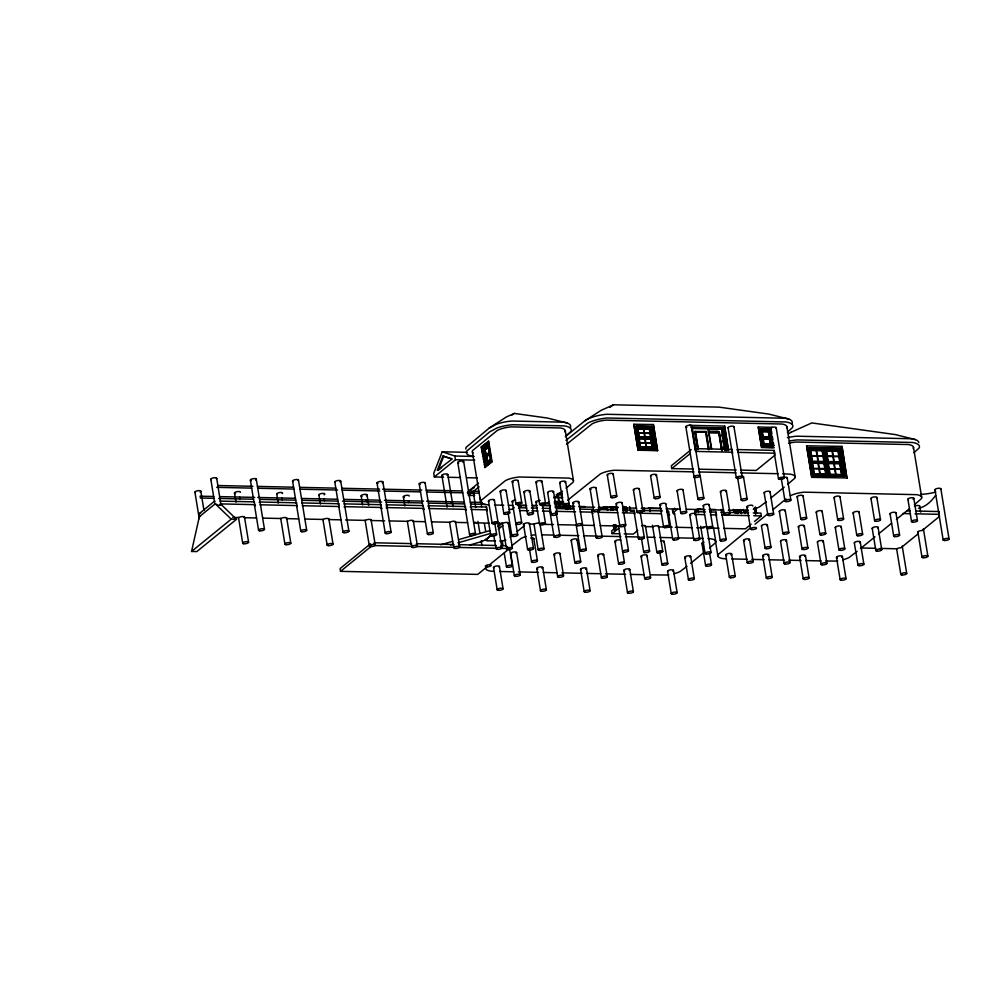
<?xml version="1.0" encoding="UTF-8"?>
<svg xmlns="http://www.w3.org/2000/svg" width="999" height="999" viewBox="0 0 999 999"><rect width="100%" height="100%" fill="white"/><g stroke="black" fill="none" stroke-linecap="round" stroke-linejoin="round"><path stroke-width="1.5" d="M216.708 478.284L220.979 505.094L218.082 505.294L215.222 503.783L199.35 516.708L191.546 551.46L196.815 551.573L236.513 519.268L220.504 503.896A2.985 0.974 -9.3 0 1 220.067 504.17M467.095 452.335L442.22 451.773L433.741 473.251L434.34 476.96L443.568 477.172M442.907 456.068L437.262 470.379L452.235 458.916L442.907 456.068L451.361 458.891M443.781 456.081L438.136 470.404L441.67 467.532M487.062 565.834L485.926 567.095A14.96 4.895 -9.3 0 0 490.584 571.116L493.456 571.353M701.298 527.847L701.323 527.809A2.985 0.974 -9.3 0 1 704.557 526.81A2.985 0.974 -9.3 0 1 706.905 527.385L711.013 552.447M191.546 551.46L231.231 519.155L236.513 519.268M567.232 423.027L547.19 418.007L514.285 413.424L506.306 416.995L489.223 428.047L466.233 447.227A20.979 6.868 -9.3 0 0 465.846 449.088M434.34 476.96L455.494 459.74L474.75 460.164M481.193 447.053L488.686 441.308L492.032 461.738L484.977 467.482L481.193 447.053L488.686 441.308M482.38 448.189L487.674 443.881L490.409 460.589L485.114 464.897L482.38 448.189L484.14 448.226L488.374 444.78M487.5 444.755L483.266 448.201L486.001 464.91L491.296 460.601M483.853 448.776L488.711 445.192L483.853 448.776L486.288 463.623L491.208 459.49M486.313 455.394L484.74 448.788L488.036 446.103M484.89 449.35L488.861 446.491L485.102 449.363L486.101 455.394L489.622 452.522L485.876 455.382M485.402 449.637L488.486 447.127M340.534 571.353L370.966 546.59L370.504 543.806L340.085 568.568L340.534 571.353L477.709 574.4L486.975 566.87M486.238 454.745L489.323 452.235M484.29 448.788L485.589 456.68L489.997 453.084M485.589 456.68L490.209 453.459M486.688 456.331C490.097 471.715 482.442 453.608 490.434 453.459M486.988 456.618L490.072 454.108M487.824 461.725L490.909 459.203M487.45 462.362L490.984 459.49M491.421 459.503L487.899 462.375L486.913 456.331M488.274 462.749L490.472 460.951M484.54 467.47L492.032 461.738M467.919 491.708L478.496 483.091M468.119 492.944L468.519 495.417L479.108 486.813M565.859 436.026L570.829 431.531A20.979 6.868 -9.3 0 0 564.298 425.886L512.499 424.737A20.979 6.868 -9.3 0 0 496.915 428.009L489.822 431.768L466.845 450.936A20.979 6.868 -9.3 0 0 473.376 456.58M565.384 436.65L584.615 421.004L601.086 410.364L613.486 404.795L719.018 407.13L768.818 414.086L788.86 419.105M565.996 440.372L587.824 423.052A20.979 6.868 -9.3 0 1 607.492 417.994L785.926 421.965A20.979 6.868 -9.3 0 1 792.457 427.597L787.337 432.217M566.545 444.33L592.27 423.738A14.96 4.895 -9.3 0 1 606.293 420.129L781.967 424.026A14.96 4.895 -9.3 0 1 786.625 428.047M514.273 507.417L512 509.265A2.985 0.974 -9.3 0 0 509.065 509.752M518.606 508.166L522.265 505.194L524.9 505.257M497.789 526.498L502.422 522.727M481.705 541.558L485.539 539.76L491.308 534.94M498.251 529.283L502.884 525.511M491.658 534.952L485.539 539.76M486.213 539.56L491.995 534.852M633.828 424.263L638.086 450.262L633.828 424.263L653.396 424.513L657.654 450.512L638.086 450.262M636.488 427.472L650.774 427.609L653.683 448.389L650.774 427.609M637.399 428.509L649.825 428.696L651.273 437.512L638.736 437.412L637.512 428.421L638.848 437.325M554.145 497.952L562.512 491.146M566.096 488.224L573.214 482.105A14.96 4.895 -9.3 0 0 568.556 478.084L519.505 476.998A14.96 4.895 -9.3 0 0 505.482 480.594L480.881 500.611A14.96 4.895 -9.3 0 0 485.539 504.632L488.411 504.87M510.089 537.287L512.412 535.402M517.032 531.643L523.988 525.986M653.396 424.513L657.429 450.686M654.707 449.338L655.594 448.613L651.947 426.336L651.061 427.06L653.246 440.422M637.3 428.596L649.825 428.696M638.673 438.524L640.109 447.34L652.647 447.44L640.222 447.252M512.025 545.516L521.103 538.461A14.96 4.895 -9.3 0 1 526.286 536.451M567.619 500.262L600.474 473.863A14.96 4.895 -9.3 0 1 614.51 470.254L693.993 471.853M489.622 564.71L508.141 549.637L507.679 546.853M650.337 427.959L653.458 448.563M639.61 448.076L654.12 448.027M638.885 448.976L639.76 448.264L655.594 448.613M689.447 425.324L724.625 426.098L728.596 450.374M697.477 448.314L694.755 431.718L706.193 431.605L709.153 449.712M603.733 508.091L598.301 507.604M604.757 509.04L605.644 508.316L599.612 508.191M722.339 450.374L719.38 432.267L708.391 432.03L708.366 428.883L711.575 448.426M706.193 431.605L694.755 431.718M691.146 449.65L671.291 465.796L671.753 468.581L693.244 469.055M671.753 468.581L690.434 453.384M724.625 426.098L728.383 450.561M721.64 429.17L723.164 427.922L726.847 450.412M707.929 429.245L722.002 429.183L725.449 450.237M709.315 432.417L719.38 432.267M629.632 506.53L630.344 510.901L633.378 510.789M617.382 526.211L611.7 530.831L612.162 533.616L619.705 533.791M612.162 533.616L618.98 528.071M758.253 427.035L761.6 447.452L758.253 427.035L772.327 427.347M769.567 430.232L771.091 428.983L760.539 428.746L759.665 429.47L770.217 429.695M637.812 530.394L633.266 534.09L624.225 533.891M760.913 430.232L763.124 445.267L762.662 442.482M761.825 437.375L762.712 437.4L761.937 431.181L762.824 437.3L769.967 437.375L768.98 431.343L761.837 431.268M769.705 430.432L771.915 445.467L769.705 430.432L760.689 430.419L761.375 434.59M761.725 431.356L768.98 431.343M673.813 514.248A2.985 0.974 -9.3 0 0 672.926 512.837L672.464 510.052L674.737 508.204M762.637 438.499L763.736 444.443L770.666 444.692L763.636 444.53L762.637 438.499L769.792 438.573M672.926 512.837L677.472 509.14M768.755 431.518L769.967 437.375M769.48 430.606L771.69 445.641M770.778 438.499L769.68 438.661L770.666 444.692M762.399 446.178L763.273 445.454L773.825 445.691L773.338 442.657M772.951 446.403L773.825 445.691M699.712 508.691L694.03 513.311A2.985 0.974 -9.3 0 0 690.259 514.185A2.985 0.974 -9.3 0 0 690.746 515.409M774.849 455.257L756.168 470.454L740.821 470.117M806.593 445.804L811.762 477.36L806.593 445.804L841.995 446.403L846.94 478.146L841.995 446.403M823.538 449.138L809.252 449.001L811.238 462.649L825.299 462.962L823.538 449.138L827.796 475.124L826.91 475.849L824.662 462.087M737.886 511.538L739.735 510.052M737.961 512.012L740.721 509.765L741.345 513.586M822.589 450.224L810.177 450.037L811.962 461.738L810.064 450.137L822.589 450.224L824.387 461.913M839.372 449.488L825.074 449.35L827.06 462.999L841.133 463.311L839.372 449.488L843.631 475.474L842.969 476.024L840.758 462.562M686.987 566.296L680.282 571.416A14.96 4.895 -9.3 0 1 673.888 573.751M690.546 563.386L703.621 552.747M709.565 547.914L715.459 542.782A14.96 4.895 -9.3 0 0 710.801 538.761L707.929 538.523M766.358 501.685L759.652 506.805A14.96 4.895 -9.3 0 1 753.271 509.153M771.116 497.827L784.19 487.175M787.761 484.278L794.842 478.171A14.96 4.895 -9.3 0 0 790.184 474.15L782.642 473.813M843.78 477.147L845.092 476.073L840.534 448.226L839.659 448.938L844.217 476.785M824.487 461.825L822.377 450.412M817.894 462.05L825.149 462.025L823.101 449.5M826.685 462.25L840.983 462.375L838.923 449.85M751.111 524.213L745.441 528.833L723.663 528.346M754.52 521.441L761.325 515.909L760.863 513.124L753.258 512.949M812 462.749L813.798 474.45L826.323 474.537L824.425 462.937L812.112 462.662L814.01 474.263M827.721 463.199L829.62 474.8L842.045 474.987L840.259 463.286L827.721 463.199L829.732 474.712L842.157 474.887M813.286 475.174L827.796 475.124M812.562 476.086L813.436 475.362L845.092 476.073M750.261 528.059L718.131 554.557A14.96 4.895 -9.3 0 0 722.789 558.578L725.661 558.803M755.032 524.188L768.144 513.511M772.914 509.627L786.026 498.963M826.323 474.537L824.312 463.024M828.658 472.739L829.12 475.524L843.631 475.474M913.91 452.722L919.018 448.114A20.979 6.868 -9.3 0 0 912.487 442.47L797.377 439.91A20.979 6.868 -9.3 0 0 789.285 441.071M857.092 551.361L849.175 557.467A14.96 4.895 -9.3 0 1 842.794 559.802M860.663 548.451L874.962 536.813M878.546 533.903L891.657 523.226M896.428 519.355L909.54 508.678M914.31 504.795L921.403 498.688A14.96 4.895 -9.3 0 0 916.745 494.667L804.382 492.17A14.96 4.895 -9.3 0 0 790.359 495.766M918.356 533.641L900.986 547.764A2.985 0.974 -9.3 0 0 897.027 548.788L880.281 548.414M939.522 516.408L922.152 530.544A2.985 0.974 -9.3 0 0 918.63 531.281A2.985 0.974 -9.3 0 0 918.368 532.517M511.763 415.197L514.273 413.424M609.752 407.442L613.486 404.795M790.746 432.417L811.787 422.927L895.379 434.59L915.421 439.61M469.205 490.859L474.388 487.487M788.436 433.916L790.971 432.28M584.615 421.004L587.212 419.343A20.979 6.868 -9.3 0 1 606.893 414.285L785.314 418.244A20.979 6.868 -9.3 0 1 791.857 423.888M489.223 428.047L496.303 424.3A20.979 6.868 -9.3 0 1 511.888 421.029L563.686 422.177A20.979 6.868 -9.3 0 1 570.229 427.822M440.784 544.78L452.672 541.346M458.628 539.635L489.86 530.619M450.524 545.004L453.496 544.143M457.954 542.857L490.684 533.404M469.78 545.004L482.38 541.358M532.405 505.794L534.59 505.731A14.96 4.895 -9.3 0 0 537.15 505.457M651.947 426.336L636.113 425.986L639.76 448.264M691.508 427.21L723.164 427.922M635.676 426.348L651.498 426.698L655.144 448.976L639.323 448.626L638.836 445.654M691.071 427.572L722.727 428.271L726.41 450.774M760.102 429.108L770.654 429.345M635.227 426.698L640.983 426.835M713.249 428.434L722.289 428.633M712.799 428.796L721.852 428.996M759.215 429.82L769.767 430.057M722.002 429.183L692.107 428.521L695.554 449.575M759.015 429.995L769.929 430.244M636.263 427.647L650.549 427.784M707.804 429.607L718.156 429.832M760.251 430.769L763.186 430.831M708.166 432.205L719.155 432.455L722.127 450.549M769.742 437.55L770.629 437.574M771.003 438.324L761.987 438.299L762.861 438.324M651.935 437.712L637.861 437.4L638.473 441.108M652.297 438.461L638.236 438.149L638.249 441.283M638.011 438.324L652.085 438.636M763.561 444.905L772.352 445.104M762.836 445.816L773.388 446.053L770.903 430.856M840.534 448.226L808.878 447.515L813.436 475.362M808.441 447.877L840.097 448.576L844.654 476.423M761.825 447.277L773.076 447.527M808.004 448.239L811.013 448.301M815.534 448.401L833.628 448.801M761.6 447.452L774.262 447.739M816.195 448.788L827.709 449.038M809.028 449.188L823.326 449.313M839.148 449.675L824.862 449.538L825.311 452.322M810.002 449.575L819.842 449.787M694.667 448.901A2.985 0.974 -9.3 0 0 695.104 448.626L732.03 449.45L732.492 452.235A2.985 0.974 -9.3 0 0 732.667 453.196M774.874 454.133A2.985 0.974 -9.3 0 1 774.7 453.171L774.237 450.387L737.312 449.562A2.985 0.974 -9.3 0 1 736.875 449.837M638.311 450.074L657.654 450.512M732.492 452.235L695.554 451.411L695.104 448.626M737.761 452.347L774.7 453.171M484.74 448.788L485.614 448.813M811.088 461.713L825.149 462.025M811.45 462.462L825.524 462.774M827.284 462.812L841.358 463.124M442.207 451.773L454.882 456.019L474.15 456.456M699.375 469.193L736.213 470.005M813.798 474.45L826.21 474.625M698.663 471.953L735.988 472.777M740.646 472.889L777.971 473.713M823.139 475.399L827.359 475.487L825.299 462.962M829.12 475.524L843.181 475.836L841.133 463.311M812.999 475.724L825.948 476.011M811.762 477.36L847.164 477.959M448.176 477.272L460.477 477.547M466.633 477.684L477.385 477.922M217.907 485.526L252.922 486.301M257.442 486.401L293.619 487.212M299.65 487.337L335.826 488.149M341.858 488.274L379.545 489.11M382.555 489.185L421.753 490.047M426.273 490.147L462.45 490.959M468.481 491.083L479.033 491.321M558.928 493.094L562.312 493.119M559.265 493.606L562.012 493.656M216.696 487.35L251.698 488.124M257.742 488.261L293.918 489.06M299.95 489.198L337.637 490.034M342.158 490.134L379.845 490.971M384.365 491.071L420.542 491.87M426.573 492.007L462.762 492.807M467.282 492.907L479.333 493.181M556.218 494.892L562.25 495.017M553.933 497.177L558.054 497.277L557.442 493.556M562.612 497.377L558.491 497.277L557.892 493.568M468.519 495.417L474.637 495.554M554.008 497.652L558.129 497.739L558.741 501.448L554.62 501.361M562.687 497.839L558.566 497.752L559.178 501.461L563.299 501.548M554.42 501.823L563.648 502.022M554.482 502.097L557.292 502.16M555.069 502.659L563.511 502.847M554.233 503.009L563.586 503.134M906.942 510.839L909.989 510.901M916.071 511.038L938.91 511.55L939.36 514.335A2.985 0.974 -9.3 0 0 939.535 515.297M554.695 503.396L558.816 503.484L559.428 507.205L555.307 507.105M563.386 503.583L559.265 503.496L559.865 507.205L565.372 507.33M213.811 496.491L200.112 496.191L200.424 498.051L214.123 498.351M219.905 496.628L254.757 497.402M257.779 497.477L295.467 498.314M301.498 498.439L337.674 499.25M343.706 499.375L379.882 500.187M384.403 500.287L423.601 501.148M426.61 501.223L464.298 502.06M470.329 502.197L482.392 502.46M545.704 503.871L548.713 503.933M554.745 504.07L563.786 504.27M902.834 513.523L910.439 513.686M915.009 513.786L939.36 514.335M218.681 498.451L253.559 499.225M259.59 499.363L295.766 500.162M301.798 500.299L337.974 501.098M342.495 501.198L381.693 502.072M386.213 502.172L422.39 502.972M428.421 503.109L464.597 503.908M470.629 504.045L485.701 504.383M532.442 505.419L535.452 505.482M541.483 505.619L550.524 505.819M555.044 505.919L574.65 506.356M579.17 506.456L585.202 506.593M603.284 506.993L618.356 507.33M648.301 507.992L660.289 508.254M697.077 509.078L703.034 509.203M709.253 509.353L715.471 509.49M738.773 510.002L743.443 510.102M494.542 505.007L503.733 505.207M508.329 505.307L512.924 505.419M517.519 505.519L526.71 505.719M579.045 506.88L594.605 507.23M599.263 507.33L617.931 507.742M622.602 507.854L636.588 508.166M641.258 508.266L661.475 508.716M666.146 508.816L680.144 509.128M686.363 509.265L705.019 509.677M709.69 509.79L723.688 510.089M728.358 510.202L745.629 510.414A14.96 4.895 -9.3 0 0 748.189 510.139M555.382 507.567L559.502 507.667M559.939 507.679L565.446 507.792M599.175 508.541L605.194 508.678M220.042 501.111L254.333 501.873L254.795 504.657A2.985 0.974 -9.3 0 0 255.469 505.744M297.178 506.555A2.985 0.974 -9.3 0 1 297.003 505.594L296.541 502.809L259.615 501.998A2.985 0.974 -9.3 0 1 259.178 502.272M301.823 502.934L338.748 503.746L339.21 506.53A2.985 0.974 -9.3 0 0 339.048 507.317M344.031 503.871L380.969 504.682L381.418 507.467A2.985 0.974 -9.3 0 0 382.093 508.553M424.3 509.49A2.985 0.974 -9.3 0 1 423.626 508.404L423.176 505.619L386.238 504.807L386.7 507.592A2.985 0.974 -9.3 0 1 386.263 507.867M428.022 506.018A2.985 0.974 -9.3 0 0 428.446 505.744L465.384 506.568L465.834 509.353A2.985 0.974 -9.3 0 0 466.009 510.314M486.663 507.992A2.985 0.974 -9.3 0 1 486.488 507.03L470.654 506.68A2.985 0.974 -9.3 0 1 470.229 506.955M519.018 507.754L526.71 507.929M531.331 508.029L537.487 508.166M542.107 508.266L549.8 508.441L550.249 511.226A2.985 0.974 -9.3 0 0 550.936 512.3M556.618 508.591L573.538 508.966M579.695 509.103L592.007 509.378L592.457 512.162A2.985 0.974 -9.3 0 0 593.144 513.236M598.826 509.527L617.282 509.94M623.438 510.077L634.215 510.314L634.677 513.099A2.985 0.974 -9.3 0 0 634.84 514.06M642.544 510.501L662.399 510.939M705.456 511.888L694.892 511.663L695.341 514.448A2.985 0.974 -9.3 0 1 694.917 514.722M709.977 512L716.021 512.125L716.47 514.91A2.985 0.974 -9.3 0 0 716.645 515.871M724.337 512.312L721.29 512.25A2.985 0.974 -9.3 0 1 720.866 512.524M730.419 512.45L748.688 512.849M630.344 510.901L634.565 511.001M254.795 504.657L220.504 503.896L221.029 504.745M260.065 504.782L297.003 505.594M302.272 505.719L339.21 506.53M381.418 507.467L344.48 506.655A2.985 0.974 -9.3 0 1 344.056 506.93M386.7 507.592L423.626 508.404M465.834 509.353L428.908 508.528L428.446 505.744M471.116 509.465L486.938 509.815A2.985 0.974 -9.3 0 0 487.112 510.776M519.48 510.539L528.708 510.739M531.793 510.814L537.937 510.951M542.557 511.051L550.249 511.226M555.531 511.338L575.536 511.788M580.157 511.888L592.457 512.162M597.739 512.275L617.744 512.724M622.365 512.824L634.677 513.099M639.947 513.211L661.326 513.686M695.341 514.448L704.395 514.647M710.439 514.785L716.47 514.91M721.753 515.034L749.15 515.634M753.708 515.734L761.325 515.909M232.68 517.445L238.923 517.582A2.985 0.974 -9.3 0 1 242.882 516.558A2.985 0.974 -9.3 0 1 244.193 517.694L256.506 517.969M262.662 518.106L281.131 518.518A2.985 0.974 -9.3 0 1 285.09 517.494A2.985 0.974 -9.3 0 1 286.401 518.631L298.713 518.906M304.87 519.043L323.339 519.455A2.985 0.974 -9.3 0 1 327.297 518.431A2.985 0.974 -9.3 0 1 328.609 519.567L340.921 519.842M345.542 519.955L365.547 520.392A2.985 0.974 -9.3 0 1 369.143 519.38A2.985 0.974 -9.3 0 1 371.079 520.229M370.816 520.504L384.665 520.816M389.285 520.916L407.754 521.328A2.985 0.974 -9.3 0 1 411.713 520.317A2.985 0.974 -9.3 0 1 413.024 521.453L425.337 521.715M431.493 521.853L449.962 522.265A2.985 0.974 -9.3 0 1 453.921 521.253A2.985 0.974 -9.3 0 1 455.232 522.39L467.544 522.652M473.701 522.789L489.098 523.139M553.508 524.562L539.66 524.263L535.926 502.06M558.116 524.675L576.585 525.074A2.985 0.974 -9.3 0 1 577.022 524.8M594.18 525.474L581.868 525.199A2.985 0.974 -9.3 0 0 581.181 524.113M600.324 525.611L618.793 526.011A2.985 0.974 -9.3 0 1 619.805 525.486M672.165 527.197L658.366 526.898A2.985 0.974 -9.3 0 0 657.055 525.761A2.985 0.974 -9.3 0 0 653.096 526.773L645.179 526.598A2.985 0.974 -9.3 0 0 644.767 525.574A2.985 0.974 -9.3 0 0 641.608 525.736M675.224 527.272L692.095 527.647M696.69 527.747L703.92 527.909M706.543 527.959L718.993 528.246M541.52 534.827L553.958 535.102M558.628 535.202L578.846 535.651M583.516 535.764L597.514 536.076M602.172 536.176L620.841 536.588M625.499 536.688L639.497 537M647.277 537.175L655.057 537.35M659.715 537.45L672.165 537.724M678.383 537.862L693.93 538.211M698.601 538.311L703.271 538.424M860.501 547.976L875.723 548.314M495.467 540.971L486.825 540.784A2.985 0.974 -9.3 0 0 486.151 539.697L485.514 539.647M499.787 541.071L502.659 541.133A2.985 0.974 -9.3 0 1 505.894 540.134M374.463 542.782L411.401 543.606L411.863 546.391L374.925 545.566L374.463 542.782A2.985 0.974 -9.3 0 1 374.038 543.069M417.132 546.515L454.07 547.327L453.608 544.542L416.683 543.731A2.985 0.974 -9.3 0 1 416.246 544.005M458.891 544.667L495.816 545.479L496.278 548.264L459.34 547.452M506.368 545.716L501.098 545.604L501.548 548.389L506.83 548.501L506.368 545.716A2.985 0.974 -9.3 0 0 506.118 546.003M731.817 558.941L747.215 559.29M751.835 559.39L764.148 559.665M768.768 559.765L784.153 560.102M788.773 560.214L801.086 560.476M805.706 560.589L821.103 560.926M825.711 561.026L835.152 561.063A14.96 4.895 -9.3 0 0 837.711 560.789M499.675 571.49L513.673 571.803M518.331 571.903L538.548 572.352M543.219 572.452L557.217 572.764M561.888 572.864L582.105 573.314M586.763 573.426L600.761 573.726M605.431 573.838L625.649 574.288M630.319 574.388L644.318 574.7M650.536 574.837L666.258 575.012A14.96 4.895 -9.3 0 0 668.818 574.737M572.827 506.743L569.954 506.505A14.96 4.895 -9.3 0 1 565.746 504.982M231.231 519.155L215.222 503.783A2.985 0.974 -9.3 0 0 214.91 504.333M935.838 492.02L935.838 492.02A85.477 70.167 50.9 0 1 920.803 494.355M940.846 488.836L949.05 538.961M934.952 489.81L938.598 512.087A2.985 0.974 -9.3 0 1 938.91 511.55M939.048 514.872L943.156 539.935M913.473 447.227L921.677 497.352M919.679 506.068L920.666 512.137M923.401 528.846L927.884 556.193M913.798 498.301L917.444 520.579M917.881 532.105L921.99 557.167M907.904 499.275L911.55 521.553M902.234 546.078L906.717 573.426M895.953 512.824L899.6 535.102M896.59 548.576L900.823 574.4M890.059 513.798L893.705 536.076M876.86 497.477L880.506 519.755M878.084 527.36L881.742 549.637M870.966 498.451L874.625 520.729M872.202 528.334L875.848 550.611M859.015 512L862.661 534.278M860.226 541.895L863.873 564.173M853.121 512.974L856.767 535.252M854.332 542.869L857.991 565.147M840.746 463.973L841.245 467.02M841.745 470.079L842.244 473.139M840.147 463.374L841.932 475.074M839.972 496.653L843.631 518.931M841.158 526.535L844.804 548.813M834.09 497.639L837.736 519.917M825.299 449.175L829.557 475.162M825.773 455.107L826.223 457.892M827.746 467.17L828.208 469.955M842.382 556.418L846.028 578.696M824.262 448.226L828.833 476.073M824.937 462.212L827.135 475.661M835.264 527.509L838.91 549.787M836.488 557.392L840.134 579.67M822.127 511.188L825.773 533.466M809.477 448.826L813.723 474.812M808.678 449.338L811.325 465.459M811.6 466.383L812.274 471.328M812.574 472.365L813.061 475.349M823.301 541.071L826.947 563.349M816.233 512.162L819.879 534.44M817.407 542.045L821.053 564.323M803.046 495.841L806.692 518.119M804.27 525.724L807.916 548.001M786.912 426.723L795.117 476.848M797.152 496.815L800.798 519.093M805.444 555.606L809.103 577.884M798.376 526.698L802.022 548.975M787.237 477.784L790.883 500.062M799.562 556.58L803.208 578.858M776.173 427.672L784.39 477.797M781.343 478.771L784.989 501.048M785.202 510.364L788.848 532.642M771.34 430.507L771.84 433.541M772.339 436.575L772.839 439.61M774.387 453.708L778.496 478.771M771.203 435.776L771.703 438.811M770.741 441.358L771.228 444.33M768.868 431.431L769.854 437.462M769.892 438.474L770.778 444.605M786.413 540.259L790.059 562.537M779.307 511.338L782.954 533.616M780.519 541.233L784.165 563.511M760.539 428.746L763.273 445.454M760.851 433.666L761.35 436.7M761.837 439.735L762.337 442.782M770.042 491.783L773.701 514.06M764.16 492.757L767.806 515.034M767.332 524.9L770.978 547.177M768.556 554.782L772.215 577.06M761.45 525.874L765.097 548.151M755.519 507.367L756.505 513.361L755.419 507.367M754.969 507.355L755.956 513.349M754.745 507.879L755.731 513.886M762.674 555.756L766.32 578.034M754.932 509.74L755.619 513.923M754.307 507.867L755.294 513.886M743.506 476.823L747.152 499.1M733.965 426.735L742.182 476.86M746.965 506.743L750.611 529.02M747.202 510.239L747.689 513.249M746.303 509.315L746.79 512.312M744.929 510.464L745.416 513.474M749.475 539.435L753.121 561.713M744.492 510.452L744.979 513.461M743.318 509.428L743.805 512.362M737.612 477.797L741.258 500.074M728.071 427.709L731.73 449.987A2.985 0.974 -9.3 0 1 732.03 449.45M732.18 452.772L736.288 477.834M740.946 509.577L741.57 513.411M743.581 540.409L747.227 562.687M737.687 510.514L738.161 513.411M737.474 510.501L737.949 513.399M737.25 510.501L737.724 513.399M737.125 510.077L737.612 513.061M736.787 510.689L737.237 513.474M735.764 509.84L736.275 512.899M722.539 430.144L724.263 440.671M724.75 443.668L725.237 446.678M735.301 510.039L735.776 512.974M721.565 429.545L725.012 450.599M734.427 510.027L734.902 512.962M721.852 434.415L722.352 437.425M722.839 440.434L723.338 443.431M723.825 446.441L724.325 449.45M733.303 509.34L733.803 512.337M718.943 432.629L721.902 450.736M721.64 450.312L718.793 432.904L708.678 432.679L711.288 448.638M726.323 490.809L729.969 513.086M731.63 553.958L735.276 576.236M720.429 491.783L724.075 514.06M721.216 509.378L726.161 539.547M708.691 448.376L705.968 431.793L694.979 431.543L697.939 449.65M725.736 554.932L729.382 577.21M708.453 449.65L705.606 432.242L695.491 432.018L698.338 449.425M716.171 515.459L720.267 540.521M710.514 509.552L711.013 512.587M713.498 527.772L715.746 541.446M710.139 508.791L710.639 511.838M715.371 540.696L717.856 555.881M709.14 504.795L712.786 527.072M695.192 431.368L698.164 449.463M700.199 475.861L703.845 498.139M691.758 425.799L699.974 475.924M691.758 428.708L695.192 449.712M703.246 505.769L706.892 528.046M709.565 552.784L711.5 564.672M694.305 476.835L697.951 499.113M685.863 426.773L694.08 476.898M697.964 509.677L698.451 512.699M700.674 526.273L705.119 553.421M701.96 543.369L705.619 565.646M695.067 510.302L699.762 538.961M689.76 514.872L693.868 539.935M683.016 489.847L686.663 512.125M690.671 556.381L694.317 578.658M677.122 490.821L680.769 513.099M684.777 557.355L688.423 579.632M674.55 513.424L678.658 538.486M668.656 514.398L672.764 539.46M666.907 507.942L667.657 512.524M666.683 508.116L667.444 512.712M665.821 503.833L669.48 526.111M653.733 443.394L654.47 447.852M673.488 570.367L677.135 592.644M651.798 439.997L653.234 448.738M649.712 428.783L651.048 437.687L649.6 428.871M652.534 447.527L651.198 438.623L652.422 447.614M656.48 474.887L660.127 497.165M659.939 504.807L663.586 527.085M664.135 541.421L667.782 563.698M667.594 571.341L671.241 593.618M650.586 475.861L654.233 498.139M658.678 526.348L662.774 551.411M659.702 551.311L661.887 564.672M636.7 427.297L640.047 447.714M649.725 508.641L650.212 511.663M652.434 525.237L656.892 552.385M636.95 431.83L637.399 434.615M638.923 443.893L639.385 446.678M635.913 427.834L636.4 430.794M636.887 433.766L637.374 436.738M637.861 439.71L638.349 442.682M644.155 508.116L644.63 511.038M643.943 508.304L644.417 511.213M639.285 488.873L642.931 511.151M645.479 526.061L649.587 551.123M640.159 512.087L644.355 537.724M646.94 555.407L650.599 577.684M641.52 538.823L643.693 552.097M633.391 489.847L637.05 512.125M634.365 513.648L638.461 538.711M641.058 556.381L644.705 578.658M630.094 507.804L630.569 510.726M626.46 507.08L627.197 511.575M626.248 507.255L626.685 510.302M625.137 506.98L625.874 511.488M624.912 507.155L625.649 511.663M624.475 507.517L624.962 510.526M623.788 506.368L624.275 509.378M622.102 502.859L625.749 525.137M622.877 508.454L623.364 511.463M624.375 525.586L628.483 550.649M629.757 569.393L633.403 591.67M613.161 473.926L616.82 496.203M616.208 503.833L619.855 526.111M615.184 506.368L615.671 509.39M618.393 525.986L624.475 562.737M623.863 570.367L627.509 592.644M612.949 506.73L613.448 509.74M615.921 524.825L616.158 527.784L615.696 524.999M612.737 506.905L613.224 509.915M607.28 474.9L610.926 497.177M611.95 506.68L612.437 509.69M614.897 524.725L615.634 529.245M611.725 506.868L612.212 509.877M614.672 524.912L615.421 529.42M610.639 506.73L611.126 509.727M613.586 524.712L614.56 530.719M610.414 506.905L610.851 509.952M613.361 524.9L614.048 529.445M614.934 541.433L618.581 563.711M607.23 507.305L607.704 510.214M607.005 507.48L607.479 510.402M595.978 487.912L599.625 510.189M597.951 511.151L602.147 536.788M603.633 554.445L607.292 576.723M590.084 488.886L593.731 511.163M592.157 512.699L596.253 537.762M597.752 555.419L601.398 577.697M578.796 501.898L582.442 524.175M582.167 524.65L586.276 549.712M565.284 430.644L573.488 480.769M586.45 568.431L590.097 590.709M572.902 502.872L576.548 525.149M572.976 505.432L573.463 508.454M576.186 525.049L580.382 550.686M577.097 539.485L580.744 561.763M570.179 505.794L570.679 508.853M580.556 569.405L584.203 591.683M569.954 505.969L570.466 509.028M565.609 481.718L569.255 503.996M568.406 505.644L568.893 508.616M567.969 506.006L568.443 508.978M567.195 506.643L567.669 509.565M566.57 505.881L567.02 508.666M566.233 505.394L566.733 508.441M566.071 505.906L566.545 508.828M565.709 506.018L566.196 508.953M565.596 506.106L565.971 509.128M571.203 540.459L574.85 562.737M559.715 482.692L563.361 504.97M553.533 491.533L557.18 513.811M555.993 511.725L559.939 535.851M559.915 553.471L563.561 575.749M547.652 492.519L551.298 514.797M549.949 511.763L554.045 536.825M554.02 554.457L557.667 576.735M541.883 481.193L545.529 503.471M542.307 504.045L545.466 523.351M535.988 482.167L539.647 504.445M539.959 523.713L544.068 548.776M542.732 567.469L546.378 589.747M529.82 491.008L533.466 513.286M533.978 524.113L538.174 549.75M533.791 538.523L537.437 560.801M529.408 523.476L533.516 548.538M536.838 568.443L540.484 590.721M523.926 491.983L527.572 514.26M518.144 480.669L521.79 502.934M529.607 549.9L531.543 561.775M523.513 524.45L527.622 549.512M518.581 503.521L521.74 522.827M512.25 481.643L515.896 503.921M512.2 501.523L515.846 523.801M516.008 524.363L517.732 534.915M516.608 552.509L520.254 574.787M506.081 490.484L509.74 512.762M507.979 512.3L511.838 535.889M508.304 523.014L512.412 548.076M510.714 553.496L514.36 575.774M500.199 491.458L503.846 513.736M509.627 549.175L512.35 565.771M502.347 523.563L506.056 546.266M488.249 441.308L491.595 461.725M488.636 446.491L489.135 449.5M488.261 445.179L488.998 449.637M489.485 452.609L489.972 455.581M488.411 446.478L488.911 449.687M499.288 523.001L499.787 526.011M502.26 541.096L502.997 545.629M504.233 553.171L506.456 566.745M494.38 500.024L498.026 522.302M497.752 522.777L501.86 547.839M486.313 455.769L487.387 462.337M486.026 456.68L487.162 463.648M485.639 457.342L486.625 463.411M494.692 522.652L496.628 534.453M481.643 447.053L483.066 455.806M483.553 458.728L484.028 461.638M484.503 464.56L484.977 467.482M499.413 566.508L503.071 588.786M488.486 500.998L492.132 523.276M493.781 535.439L495.504 546.028A2.985 0.974 -9.3 0 1 495.816 545.479M486.488 507.03L486.938 509.815M486.638 510.364L490.734 535.427M493.531 567.482L497.177 589.76M480.144 497.502L480.644 500.574M481.143 503.646L481.655 506.73M484.415 523.626L485.676 531.306M472.39 451.823L480.606 501.948M473.501 493.868L475.724 507.492M477.934 521.341L479.92 533.491M481.181 540.784L481.918 545.641M463.673 461.575L475.524 533.978M457.779 462.549L465.072 507.105A2.985 0.974 -9.3 0 1 465.384 506.568M465.534 509.89L469.63 534.952M454.882 456.019L455.494 459.74M447.789 474.5L453.071 506.768M455.544 521.84L459.652 546.903M450.736 501.76L451.036 503.608M441.895 475.474L447.102 507.255M449.587 522.39L453.296 545.092M425.112 482.917L433.316 533.041M419.218 483.891L422.864 506.168M423.314 508.953L427.422 534.015M413.336 520.904L417.445 545.966M408.516 500.824L408.828 502.672M403.346 496.815L404.845 505.981M407.342 521.253L411.089 544.155M382.904 481.98L391.108 532.105M377.01 482.954L380.656 505.232M381.106 508.016L385.214 533.079M367.02 494.905L368.731 505.294M371.128 519.967L375.237 545.029M366.308 499.887L366.621 501.735M361.126 495.879L362.625 504.994M365.11 520.179L369.343 546.003M340.696 481.043L348.901 531.168M334.802 482.017L338.449 504.295M338.898 507.08L343.007 532.142M328.921 519.03L333.029 544.093M324.101 498.938L324.413 500.799M318.918 494.942L320.417 504.058M322.902 519.243L327.135 545.067M298.476 480.107L306.693 530.232M292.595 481.081L296.241 503.359M296.691 506.143L300.799 531.206M286.713 518.094L290.809 543.156M281.893 498.002L282.205 499.862M276.711 494.006L278.209 503.121M280.694 518.306L284.927 544.13M256.268 479.17L264.485 529.295M250.387 480.144L254.033 502.422M254.483 505.207L258.591 530.269M244.505 517.157L248.601 542.22M239.685 497.065L239.985 498.926M234.503 493.069L236.001 502.172M238.486 517.37L242.72 543.194M210.814 479.27L214.46 501.548M200.824 491.208L203.983 510.514M194.93 492.182L199.263 518.643L199.35 516.708A2.985 0.974 -9.3 0 1 200.362 516.171M633.878 490.259A2.985 0.974 -9.3 0 1 636.163 488.399A2.985 0.974 -9.3 0 1 638.985 489.423M650.724 476.098A2.985 0.974 -9.3 0 1 654.12 474.313A2.985 0.974 -9.3 0 1 655.731 475.711M591.071 489.423A2.985 0.974 -9.3 0 1 592.107 487.599A2.985 0.974 -9.3 0 1 595.928 488.174M254.083 502.16A2.985 0.974 -9.3 0 1 254.333 501.873M251.361 480.681A2.985 0.974 -9.3 0 1 251.124 479.32A2.985 0.974 -9.3 0 1 255.282 478.633A2.985 0.974 -9.3 0 1 255.532 479.995M677.597 491.233A2.985 0.974 -9.3 0 1 679.894 489.373A2.985 0.974 -9.3 0 1 682.704 490.397M741.882 476.223A2.985 0.974 -9.3 0 1 742.769 477.647M738.598 478.334A2.985 0.974 -9.3 0 1 737.761 478.022M616.695 504.258A2.985 0.974 -9.3 0 1 618.98 502.385A2.985 0.974 -9.3 0 1 621.79 503.409M744.567 540.946A2.985 0.974 -9.3 0 1 744.33 539.585A2.985 0.974 -9.3 0 1 748.488 538.898A2.985 0.974 -9.3 0 1 748.738 540.259M699.725 475.437A2.985 0.974 -9.3 0 1 699.887 476.398M694.792 477.247A2.985 0.974 -9.3 0 1 694.617 476.286M783.353 477.472A2.985 0.974 -9.3 0 1 786.513 477.31A2.985 0.974 -9.3 0 1 786.925 478.334M781.817 479.183A2.985 0.974 -9.3 0 1 781.48 478.996M781.643 478.221A2.985 0.974 -9.3 0 1 782.08 477.947M660.926 505.344A2.985 0.974 -9.3 0 1 661.95 503.521A2.985 0.974 -9.3 0 1 665.771 504.095M726.723 555.469A2.985 0.974 -9.3 0 1 726.473 554.12A2.985 0.974 -9.3 0 1 730.644 553.421A2.985 0.974 -9.3 0 1 730.893 554.782M747.951 507.28A2.985 0.974 -9.3 0 1 748.988 505.457A2.985 0.974 -9.3 0 1 752.809 506.031M703.721 506.181A2.985 0.974 -9.3 0 1 706.018 504.32A2.985 0.974 -9.3 0 1 708.828 505.344M837.474 557.929A2.985 0.974 -9.3 0 1 837.224 556.568A2.985 0.974 -9.3 0 1 841.395 555.881A2.985 0.974 -9.3 0 1 841.645 557.242M763.661 556.293A2.985 0.974 -9.3 0 1 763.411 554.932A2.985 0.974 -9.3 0 1 767.582 554.245A2.985 0.974 -9.3 0 1 767.819 555.606M720.916 492.195A2.985 0.974 -9.3 0 1 721.54 490.784A2.985 0.974 -9.3 0 1 725.524 490.297A2.985 0.974 -9.3 0 1 725.586 491.633M235.489 493.606A2.985 0.974 -9.3 0 1 236.526 491.77A2.985 0.974 -9.3 0 1 240.347 492.357M764.635 493.169A2.985 0.974 -9.3 0 1 766.932 491.308A2.985 0.974 -9.3 0 1 769.742 492.32M573.888 503.409A2.985 0.974 -9.3 0 1 573.638 502.047A2.985 0.974 -9.3 0 1 577.809 501.361A2.985 0.974 -9.3 0 1 578.059 502.722M607.754 475.312A2.985 0.974 -9.3 0 1 610.052 473.451A2.985 0.974 -9.3 0 1 612.862 474.475M761.588 526.111A2.985 0.974 -9.3 0 1 764.984 524.338A2.985 0.974 -9.3 0 1 766.595 525.724M890.534 514.21A2.985 0.974 -9.3 0 1 892.831 512.35A2.985 0.974 -9.3 0 1 895.641 513.374M555.007 554.994A2.985 0.974 -9.3 0 1 554.595 553.721A2.985 0.974 -9.3 0 1 558.516 552.897A2.985 0.974 -9.3 0 1 559.602 554.02M508.004 523.551A2.985 0.974 -9.3 0 0 506.68 522.415A2.985 0.974 -9.3 0 0 502.722 523.439L497.452 523.326A2.985 0.974 -9.3 0 0 496.765 522.24M908.391 499.687A2.985 0.974 -9.3 0 1 909.015 498.276A2.985 0.974 -9.3 0 1 912.999 497.789A2.985 0.974 -9.3 0 1 913.061 499.125M211.288 479.682A2.985 0.974 -9.3 0 1 213.586 477.822A2.985 0.974 -9.3 0 1 216.396 478.833M524 524.875A2.985 0.974 -9.3 0 1 526.286 523.001A2.985 0.974 -9.3 0 1 529.108 524.025L534.378 524.138A2.985 0.974 -9.3 0 1 537.986 523.126A2.985 0.974 -9.3 0 1 539.91 523.976M214.935 501.96A2.985 0.974 -9.3 0 1 214.76 500.998L198.888 513.923A2.985 0.974 -9.3 0 1 200.599 513.174M798.863 527.11A2.985 0.974 -9.3 0 1 799.487 525.699A2.985 0.974 -9.3 0 1 803.471 525.212A2.985 0.974 -9.3 0 1 803.533 526.548M667.732 571.578A2.985 0.974 -9.3 0 1 671.128 569.805A2.985 0.974 -9.3 0 1 672.739 571.191M871.453 498.863A2.985 0.974 -9.3 0 1 873.75 497.002A2.985 0.974 -9.3 0 1 876.56 498.026M854.482 543.106A2.985 0.974 -9.3 0 1 857.879 541.333A2.985 0.974 -9.3 0 1 859.49 542.719M571.69 540.884A2.985 0.974 -9.3 0 1 573.975 539.01A2.985 0.974 -9.3 0 1 576.798 540.034M195.417 492.607A2.985 0.974 -9.3 0 1 196.054 491.196A2.985 0.974 -9.3 0 1 200.025 490.709A2.985 0.974 -9.3 0 1 200.087 492.032M615.921 541.97A2.985 0.974 -9.3 0 1 616.258 540.359A2.985 0.974 -9.3 0 1 620.679 540.222M872.676 528.746A2.985 0.974 -9.3 0 1 874.974 526.885A2.985 0.974 -9.3 0 1 877.784 527.909M598.726 555.956A2.985 0.974 -9.3 0 1 598.488 554.595A2.985 0.974 -9.3 0 1 602.647 553.908A2.985 0.974 -9.3 0 1 602.897 555.269M581.043 569.83A2.985 0.974 -9.3 0 1 581.668 568.419A2.985 0.974 -9.3 0 1 585.651 567.932A2.985 0.974 -9.3 0 1 585.714 569.255M853.608 513.399A2.985 0.974 -9.3 0 1 855.893 511.525A2.985 0.974 -9.3 0 1 858.703 512.549M624.85 570.916A2.985 0.974 -9.3 0 1 624.612 569.555A2.985 0.974 -9.3 0 1 628.771 568.856A2.985 0.974 -9.3 0 1 629.02 570.217M642.045 556.918A2.985 0.974 -9.3 0 1 641.633 555.656A2.985 0.974 -9.3 0 1 645.554 554.832A2.985 0.974 -9.3 0 1 646.64 555.956M661.013 540.946A2.985 0.974 -9.3 0 1 663.823 541.97M702.946 543.906A2.985 0.974 -9.3 0 1 703.983 542.082M685.764 557.892A2.985 0.974 -9.3 0 1 685.514 556.53A2.985 0.974 -9.3 0 1 689.685 555.844A2.985 0.974 -9.3 0 1 689.934 557.205M835.751 527.934A2.985 0.974 -9.3 0 1 838.036 526.061A2.985 0.974 -9.3 0 1 840.846 527.085M817.544 542.282A2.985 0.974 -9.3 0 1 820.941 540.509A2.985 0.974 -9.3 0 1 822.552 541.895M780.669 541.458A2.985 0.974 -9.3 0 1 784.053 539.685A2.985 0.974 -9.3 0 1 785.664 541.083M800.536 557.117A2.985 0.974 -9.3 0 1 800.299 555.756A2.985 0.974 -9.3 0 1 804.457 555.069A2.985 0.974 -9.3 0 1 804.707 556.431M797.639 497.227A2.985 0.974 -9.3 0 1 799.924 495.367A2.985 0.974 -9.3 0 1 802.734 496.378M779.782 511.75A2.985 0.974 -9.3 0 1 782.08 509.89A2.985 0.974 -9.3 0 1 784.889 510.914M530.669 538.049A2.985 0.974 -9.3 0 1 533.503 538.199A2.985 0.974 -9.3 0 1 533.054 539.348M511.188 553.908A2.985 0.974 -9.3 0 1 511.825 552.497A2.985 0.974 -9.3 0 1 515.809 552.01A2.985 0.974 -9.3 0 1 515.871 553.334M494.006 567.894A2.985 0.974 -9.3 0 1 496.303 566.033A2.985 0.974 -9.3 0 1 499.113 567.045M816.72 512.574A2.985 0.974 -9.3 0 1 819.005 510.714A2.985 0.974 -9.3 0 1 821.815 511.725M834.565 498.051A2.985 0.974 -9.3 0 1 836.862 496.178A2.985 0.974 -9.3 0 1 839.672 497.202M473.976 494.293A2.985 0.974 -9.3 0 1 474.238 493.044M537.824 568.98A2.985 0.974 -9.3 0 1 537.574 567.619A2.985 0.974 -9.3 0 1 541.745 566.933A2.985 0.974 -9.3 0 1 541.982 568.294M715.858 512.912A2.985 0.974 -9.3 0 1 716.021 512.125M531.281 535.327A14.96 4.895 -9.3 0 1 535.127 534.852M564.997 431.98A14.96 4.895 -9.3 0 0 560.339 427.959L511.301 426.873A14.96 4.895 -9.3 0 0 497.265 430.469L472.677 450.487A14.96 4.895 -9.3 0 0 473.126 452.984M548.613 502.122A14.96 4.895 -9.3 0 1 542.22 504.458M668.681 512.037A2.985 0.974 -9.3 0 1 668.506 511.076L668.968 513.861A2.985 0.974 -9.3 0 0 669.642 514.947M672.464 510.052A2.985 0.974 -9.3 0 1 673.114 510.102M788.536 443.306A14.96 4.895 -9.3 0 1 796.178 442.045L908.541 444.543A14.96 4.895 -9.3 0 1 913.198 448.563M624.325 525.849A2.985 0.974 -9.3 0 1 624.075 526.136M633.903 510.864A2.985 0.974 -9.3 0 1 634.215 510.314M549.487 508.978A2.985 0.974 -9.3 0 1 549.8 508.441M422.914 505.906A2.985 0.974 -9.3 0 1 423.176 505.619M380.706 504.97A2.985 0.974 -9.3 0 1 380.969 504.682M338.499 504.033A2.985 0.974 -9.3 0 1 338.748 503.746M296.291 503.096A2.985 0.974 -9.3 0 1 296.541 502.809M478.421 523.051A20.979 6.868 -9.3 0 1 474.875 522.202M787.349 437.662A20.979 6.868 -9.3 0 1 796.765 436.201L911.887 438.761A20.979 6.868 -9.3 0 1 918.805 442.532M774.075 451.161A2.985 0.974 -9.3 0 1 774.237 450.387M513.236 482.18A2.985 0.974 -9.3 0 1 514.273 480.344A2.985 0.974 -9.3 0 1 518.081 480.931M560.189 483.104A2.985 0.974 -9.3 0 1 560.826 481.693A2.985 0.974 -9.3 0 1 564.81 481.218A2.985 0.974 -9.3 0 1 564.872 482.542M536.913 502.597A2.985 0.974 -9.3 0 1 536.426 501.373A2.985 0.974 -9.3 0 1 540.197 500.487M488.973 501.411A2.985 0.974 -9.3 0 1 491.258 499.55A2.985 0.974 -9.3 0 1 494.068 500.574M501.186 491.995A2.985 0.974 -9.3 0 1 500.774 490.734A2.985 0.974 -9.3 0 1 504.695 489.91A2.985 0.974 -9.3 0 1 505.781 491.033M524.912 492.519A2.985 0.974 -9.3 0 1 524.662 491.171A2.985 0.974 -9.3 0 1 528.833 490.472A2.985 0.974 -9.3 0 1 529.083 491.833M536.975 482.704A2.985 0.974 -9.3 0 1 536.738 481.343A2.985 0.974 -9.3 0 1 540.896 480.656A2.985 0.974 -9.3 0 1 541.146 482.017M513.186 502.06A2.985 0.974 -9.3 0 1 512.512 500.986A2.985 0.974 -9.3 0 1 515.746 499.987M547.789 492.744A2.985 0.974 -9.3 0 1 551.186 490.971A2.985 0.974 -9.3 0 1 552.797 492.357M442.882 476.011A2.985 0.974 -9.3 0 1 442.644 474.65A2.985 0.974 -9.3 0 1 446.803 473.963A2.985 0.974 -9.3 0 1 447.053 475.324M458.766 463.086A2.985 0.974 -9.3 0 1 458.516 461.725A2.985 0.974 -9.3 0 1 462.687 461.038A2.985 0.974 -9.3 0 1 462.924 462.4M277.198 494.418A2.985 0.974 -9.3 0 1 279.483 492.557A2.985 0.974 -9.3 0 1 282.292 493.568M293.069 481.493A2.985 0.974 -9.3 0 1 295.367 479.632A2.985 0.974 -9.3 0 1 298.177 480.656M335.277 482.43A2.985 0.974 -9.3 0 1 335.914 481.019A2.985 0.974 -9.3 0 1 339.885 480.544A2.985 0.974 -9.3 0 1 339.947 481.868M319.068 495.167A2.985 0.974 -9.3 0 1 322.465 493.394A2.985 0.974 -9.3 0 1 324.076 494.792M377.997 483.491A2.985 0.974 -9.3 0 1 377.747 482.13A2.985 0.974 -9.3 0 1 381.918 481.443A2.985 0.974 -9.3 0 1 382.155 482.804M362.113 496.416A2.985 0.974 -9.3 0 1 361.875 495.054A2.985 0.974 -9.3 0 1 366.034 494.368A2.985 0.974 -9.3 0 1 366.283 495.729M420.204 484.428A2.985 0.974 -9.3 0 1 421.228 482.604A2.985 0.974 -9.3 0 1 425.05 483.179M404.32 497.352A2.985 0.974 -9.3 0 1 405.357 495.529A2.985 0.974 -9.3 0 1 409.178 496.103M411.151 543.893A2.985 0.974 -9.3 0 1 411.401 543.606M453.359 544.83A2.985 0.974 -9.3 0 1 453.608 544.542M935.426 490.234A2.985 0.974 -9.3 0 1 937.724 488.361A2.985 0.974 -9.3 0 1 940.534 489.385M935.651 495.267A74.65 34.953 -88.7 0 1 918.506 508.266M914.522 506.218A2.985 0.974 -9.3 0 1 918.056 505.482A2.985 0.974 -9.3 0 1 919.617 506.331M686.85 427.31A2.985 0.974 -9.3 0 1 686.613 425.949A2.985 0.974 -9.3 0 1 690.771 425.262A2.985 0.974 -9.3 0 1 691.021 426.623M728.558 428.134A2.985 0.974 -9.3 0 1 730.856 426.261A2.985 0.974 -9.3 0 1 733.666 427.285M770.766 429.071A2.985 0.974 -9.3 0 1 773.064 427.197A2.985 0.974 -9.3 0 1 775.873 428.221M591.695 509.915A2.985 0.974 -9.3 0 1 592.007 509.378M826.111 450.299L838.423 450.574L840.321 462.175L838.311 450.661L825.998 450.399L827.784 462.087L826.111 450.299M643.418 429.108L637.924 428.983L638.523 432.692L644.03 432.817L643.418 429.108M649.35 429.233L643.856 429.108L644.467 432.829L649.962 432.954L649.35 429.233M768.506 431.88L762.349 431.743L763.186 436.85L769.342 436.988L768.506 431.88M644.105 433.279L638.611 433.154L639.21 436.875L644.705 437L644.105 433.279M650.037 433.416L644.542 433.291L645.154 437L650.649 437.125L650.037 433.416M769.417 439.023L763.273 438.886L764.11 443.993L770.254 444.13L769.417 439.023M644.792 439.036L639.298 438.911L639.909 442.619L645.404 442.744L644.792 439.036M650.724 439.16L645.229 439.036L645.841 442.757L651.336 442.869L650.724 439.16M645.479 443.206L639.984 443.081L640.584 446.803L646.078 446.915L645.479 443.206M651.41 443.344L645.916 443.219L646.528 446.928L652.022 447.053L651.41 443.344M816.183 450.636L810.689 450.512L811.525 455.619L817.02 455.744L816.183 450.636M822.115 450.774L816.62 450.649L817.457 455.756L822.951 455.881L822.115 450.774M832.017 450.986L826.51 450.874L827.347 455.969L832.854 456.093L832.017 450.986M837.949 451.123L832.454 450.999L833.291 456.106L838.785 456.231L837.949 451.123M817.095 456.206L811.6 456.081L812.437 461.188L817.931 461.313L817.095 456.206M823.026 456.343L817.532 456.218L818.368 461.326L823.863 461.451L823.026 456.343M832.929 456.555L827.422 456.443L828.258 461.538L833.765 461.663L832.929 456.555M838.86 456.693L833.366 456.568L834.202 461.675L839.697 461.8L838.86 456.693M818.019 463.349L812.524 463.224L813.361 468.331L818.855 468.456L818.019 463.349M823.95 463.486L818.456 463.361L819.292 468.469L824.787 468.581L823.95 463.486M833.84 463.698L828.346 463.573L829.182 468.681L834.677 468.806L833.84 463.698M839.784 463.836L834.277 463.711L835.114 468.818L840.621 468.943L839.784 463.836M818.93 468.918L813.436 468.793L814.272 473.901L819.767 474.026L818.93 468.918M824.862 469.055L819.367 468.931L820.204 474.038L825.698 474.15L824.862 469.055M834.752 469.268L829.257 469.143L830.094 474.25L835.589 474.375L834.752 469.268M840.696 469.405L835.189 469.28L836.026 474.388L841.533 474.513L840.696 469.405M486.338 566.808A2.985 0.974 -9.3 0 0 491.183 565.571A2.985 0.974 -9.3 0 0 487.362 564.984A2.985 0.974 -9.3 0 0 486.338 566.808M767.307 578.571A2.985 0.974 -9.3 0 0 772.152 577.322A2.985 0.974 -9.3 0 0 768.331 576.748A2.985 0.974 -9.3 0 0 767.307 578.571M730.369 577.747A2.985 0.974 -9.3 0 0 735.227 576.51A2.985 0.974 -9.3 0 0 731.405 575.923A2.985 0.974 -9.3 0 0 730.369 577.747M841.121 580.207A2.985 0.974 -9.3 0 0 845.978 578.97A2.985 0.974 -9.3 0 0 842.157 578.384A2.985 0.974 -9.3 0 0 841.121 580.207M577.534 525.686A2.985 0.974 -9.3 0 0 582.392 524.438A2.985 0.974 -9.3 0 0 578.571 523.863A2.985 0.974 -9.3 0 0 577.534 525.686M620.841 526.648A2.985 0.974 -9.3 0 0 625.699 525.399A2.985 0.974 -9.3 0 0 621.878 524.825A2.985 0.974 -9.3 0 0 620.841 526.648M611.912 497.714A2.985 0.974 -9.3 0 0 616.758 496.466A2.985 0.974 -9.3 0 0 612.936 495.891A2.985 0.974 -9.3 0 0 611.912 497.714M766.083 548.688A2.985 0.974 -9.3 0 0 770.928 547.44A2.985 0.974 -9.3 0 0 767.107 546.865A2.985 0.974 -9.3 0 0 766.083 548.688M698.938 499.65A2.985 0.974 -9.3 0 0 703.796 498.401A2.985 0.974 -9.3 0 0 699.974 497.814A2.985 0.974 -9.3 0 0 698.938 499.65M725.062 514.597A2.985 0.974 -9.3 0 0 729.919 513.349A2.985 0.974 -9.3 0 0 726.098 512.774A2.985 0.974 -9.3 0 0 725.062 514.597M558.653 577.272A2.985 0.974 -9.3 0 0 563.511 576.023A2.985 0.974 -9.3 0 0 559.69 575.436A2.985 0.974 -9.3 0 0 558.653 577.272M664.572 527.622A2.985 0.974 -9.3 0 0 669.417 526.373A2.985 0.974 -9.3 0 0 665.596 525.799A2.985 0.974 -9.3 0 0 664.572 527.622M507.504 549.587A2.985 0.974 -9.3 0 0 512.35 548.339A2.985 0.974 -9.3 0 0 508.528 547.752A2.985 0.974 -9.3 0 0 507.504 549.587M912.537 522.09A2.985 0.974 -9.3 0 0 917.394 520.841A2.985 0.974 -9.3 0 0 913.573 520.254A2.985 0.974 -9.3 0 0 912.537 522.09M528.608 550.049A2.985 0.974 -9.3 0 0 533.454 548.801A2.985 0.974 -9.3 0 0 529.645 548.226A2.985 0.974 -9.3 0 0 528.608 550.049M803.009 549.512A2.985 0.974 -9.3 0 0 807.866 548.264A2.985 0.974 -9.3 0 0 804.045 547.677A2.985 0.974 -9.3 0 0 803.009 549.512M672.227 594.155A2.985 0.974 -9.3 0 0 677.072 592.907A2.985 0.974 -9.3 0 0 673.251 592.332A2.985 0.974 -9.3 0 0 672.227 594.155M894.692 536.613A2.985 0.974 -9.3 0 0 899.537 535.364A2.985 0.974 -9.3 0 0 895.716 534.79A2.985 0.974 -9.3 0 0 894.692 536.613M541.47 591.258A2.985 0.974 -9.3 0 0 546.316 590.009A2.985 0.974 -9.3 0 0 542.494 589.422A2.985 0.974 -9.3 0 0 541.47 591.258M575.836 563.274A2.985 0.974 -9.3 0 0 580.694 562.037A2.985 0.974 -9.3 0 0 576.873 561.45A2.985 0.974 -9.3 0 0 575.836 563.274M619.567 564.248A2.985 0.974 -9.3 0 0 624.412 562.999A2.985 0.974 -9.3 0 0 620.591 562.425A2.985 0.974 -9.3 0 0 619.567 564.248M645.691 579.195A2.985 0.974 -9.3 0 0 650.536 577.946A2.985 0.974 -9.3 0 0 646.715 577.372A2.985 0.974 -9.3 0 0 645.691 579.195M585.189 592.22A2.985 0.974 -9.3 0 0 590.047 590.983A2.985 0.974 -9.3 0 0 586.226 590.397A2.985 0.974 -9.3 0 0 585.189 592.22M602.385 578.234A2.985 0.974 -9.3 0 0 607.23 576.985A2.985 0.974 -9.3 0 0 603.408 576.411A2.985 0.974 -9.3 0 0 602.385 578.234M628.496 593.194A2.985 0.974 -9.3 0 0 633.354 591.945A2.985 0.974 -9.3 0 0 629.532 591.358A2.985 0.974 -9.3 0 0 628.496 593.194M662.874 565.209A2.985 0.974 -9.3 0 0 667.719 563.96A2.985 0.974 -9.3 0 0 663.91 563.386A2.985 0.974 -9.3 0 0 662.874 565.209M706.605 566.183A2.985 0.974 -9.3 0 0 711.45 564.934A2.985 0.974 -9.3 0 0 707.629 564.36A2.985 0.974 -9.3 0 0 706.605 566.183M689.41 580.169A2.985 0.974 -9.3 0 0 694.268 578.921A2.985 0.974 -9.3 0 0 690.446 578.346A2.985 0.974 -9.3 0 0 689.41 580.169M804.195 579.395A2.985 0.974 -9.3 0 0 809.04 578.146A2.985 0.974 -9.3 0 0 805.219 577.559A2.985 0.974 -9.3 0 0 804.195 579.395M638.024 512.662A2.985 0.974 -9.3 0 0 642.881 511.413A2.985 0.974 -9.3 0 0 639.06 510.839A2.985 0.974 -9.3 0 0 638.024 512.662M822.04 564.86A2.985 0.974 -9.3 0 0 826.885 563.623A2.985 0.974 -9.3 0 0 823.064 563.036A2.985 0.974 -9.3 0 0 822.04 564.86M707.879 528.583A2.985 0.974 -9.3 0 0 712.724 527.335A2.985 0.974 -9.3 0 0 708.903 526.76A2.985 0.974 -9.3 0 0 707.879 528.583M532.529 562.312A2.985 0.974 -9.3 0 0 537.387 561.076A2.985 0.974 -9.3 0 0 533.566 560.489A2.985 0.974 -9.3 0 0 532.529 562.312M876.835 551.148A2.985 0.974 -9.3 0 0 881.68 549.9A2.985 0.974 -9.3 0 0 877.859 549.325A2.985 0.974 -9.3 0 0 876.835 551.148M655.219 498.676A2.985 0.974 -9.3 0 0 660.064 497.427A2.985 0.974 -9.3 0 0 656.243 496.853A2.985 0.974 -9.3 0 0 655.219 498.676M768.793 515.571A2.985 0.974 -9.3 0 0 773.638 514.323A2.985 0.974 -9.3 0 0 769.817 513.736A2.985 0.974 -9.3 0 0 768.793 515.571M751.598 529.557A2.985 0.974 -9.3 0 0 756.455 528.309A2.985 0.974 -9.3 0 0 752.634 527.734A2.985 0.974 -9.3 0 0 751.598 529.557M515.347 576.311A2.985 0.974 -9.3 0 0 520.192 575.062A2.985 0.974 -9.3 0 0 516.383 574.475A2.985 0.974 -9.3 0 0 515.347 576.311M681.755 513.636A2.985 0.974 -9.3 0 0 686.6 512.387A2.985 0.974 -9.3 0 0 682.792 511.813A2.985 0.974 -9.3 0 0 681.755 513.636M858.965 565.684A2.985 0.974 -9.3 0 0 863.823 564.435A2.985 0.974 -9.3 0 0 860.002 563.861A2.985 0.974 -9.3 0 0 858.965 565.684M742.245 500.611A2.985 0.974 -9.3 0 0 747.102 499.363A2.985 0.974 -9.3 0 0 743.281 498.776A2.985 0.974 -9.3 0 0 742.245 500.611M783.94 534.153A2.985 0.974 -9.3 0 0 788.785 532.904A2.985 0.974 -9.3 0 0 784.964 532.33A2.985 0.974 -9.3 0 0 783.94 534.153M785.976 501.585A2.985 0.974 -9.3 0 0 790.821 500.337A2.985 0.974 -9.3 0 0 787 499.75A2.985 0.974 -9.3 0 0 785.976 501.585M801.785 519.63A2.985 0.974 -9.3 0 0 806.643 518.381A2.985 0.974 -9.3 0 0 802.821 517.807A2.985 0.974 -9.3 0 0 801.785 519.63M498.164 590.297A2.985 0.974 -9.3 0 0 503.009 589.048A2.985 0.974 -9.3 0 0 499.188 588.461A2.985 0.974 -9.3 0 0 498.164 590.297M857.754 535.789A2.985 0.974 -9.3 0 0 862.612 534.552A2.985 0.974 -9.3 0 0 858.79 533.966A2.985 0.974 -9.3 0 0 857.754 535.789M875.611 521.266A2.985 0.974 -9.3 0 0 880.456 520.017A2.985 0.974 -9.3 0 0 876.635 519.443A2.985 0.974 -9.3 0 0 875.611 521.266M820.866 534.977A2.985 0.974 -9.3 0 0 825.723 533.728A2.985 0.974 -9.3 0 0 821.902 533.141A2.985 0.974 -9.3 0 0 820.866 534.977M839.897 550.324A2.985 0.974 -9.3 0 0 844.754 549.088A2.985 0.974 -9.3 0 0 840.933 548.501A2.985 0.974 -9.3 0 0 839.897 550.324M838.723 520.454A2.985 0.974 -9.3 0 0 843.568 519.205A2.985 0.974 -9.3 0 0 839.747 518.618A2.985 0.974 -9.3 0 0 838.723 520.454M594.717 511.7A2.985 0.974 -9.3 0 0 599.575 510.452A2.985 0.974 -9.3 0 0 595.754 509.877A2.985 0.974 -9.3 0 0 594.717 511.7M785.152 564.048A2.985 0.974 -9.3 0 0 789.997 562.799A2.985 0.974 -9.3 0 0 786.176 562.212A2.985 0.974 -9.3 0 0 785.152 564.048M706.106 553.958A2.985 0.974 -9.3 0 0 710.963 552.709A2.985 0.974 -9.3 0 0 707.142 552.135A2.985 0.974 -9.3 0 0 706.106 553.958M721.253 541.058A2.985 0.974 -9.3 0 0 726.111 539.81A2.985 0.974 -9.3 0 0 722.289 539.235A2.985 0.974 -9.3 0 0 721.253 541.058M657.866 552.922A2.985 0.974 -9.3 0 0 662.724 551.673A2.985 0.974 -9.3 0 0 658.903 551.098A2.985 0.974 -9.3 0 0 657.866 552.922M644.68 552.634A2.985 0.974 -9.3 0 0 649.537 551.386A2.985 0.974 -9.3 0 0 645.716 550.799A2.985 0.974 -9.3 0 0 644.68 552.634M623.576 552.16A2.985 0.974 -9.3 0 0 628.433 550.911A2.985 0.974 -9.3 0 0 624.612 550.337A2.985 0.974 -9.3 0 0 623.576 552.16M639.447 539.248A2.985 0.974 -9.3 0 0 644.305 537.999A2.985 0.974 -9.3 0 0 640.484 537.412A2.985 0.974 -9.3 0 0 639.447 539.248M581.368 551.223A2.985 0.974 -9.3 0 0 586.226 549.974A2.985 0.974 -9.3 0 0 582.405 549.4A2.985 0.974 -9.3 0 0 581.368 551.223M555.032 537.362A2.985 0.974 -9.3 0 0 559.89 536.126A2.985 0.974 -9.3 0 0 556.068 535.539A2.985 0.974 -9.3 0 0 555.032 537.362M539.16 550.287A2.985 0.974 -9.3 0 0 544.005 549.038A2.985 0.974 -9.3 0 0 540.197 548.463A2.985 0.974 -9.3 0 0 539.16 550.287M496.953 549.35A2.985 0.974 -9.3 0 0 501.798 548.101A2.985 0.974 -9.3 0 0 497.977 547.527A2.985 0.974 -9.3 0 0 496.953 549.35M491.72 535.963A2.985 0.974 -9.3 0 0 496.578 534.715A2.985 0.974 -9.3 0 0 492.757 534.128A2.985 0.974 -9.3 0 0 491.72 535.963M512.824 536.426A2.985 0.974 -9.3 0 0 517.682 535.177A2.985 0.974 -9.3 0 0 513.861 534.602A2.985 0.974 -9.3 0 0 512.824 536.426M470.616 535.489A2.985 0.974 -9.3 0 0 475.474 534.24A2.985 0.974 -9.3 0 0 471.653 533.666A2.985 0.974 -9.3 0 0 470.616 535.489M673.751 540.009A2.985 0.974 -9.3 0 0 678.596 538.761A2.985 0.974 -9.3 0 0 674.775 538.174A2.985 0.974 -9.3 0 0 673.751 540.009M694.854 540.471A2.985 0.974 -9.3 0 0 699.7 539.223A2.985 0.974 -9.3 0 0 695.878 538.648A2.985 0.974 -9.3 0 0 694.854 540.471M259.578 530.806A2.985 0.974 -9.3 0 0 264.423 529.557A2.985 0.974 -9.3 0 0 260.602 528.983A2.985 0.974 -9.3 0 0 259.578 530.806M243.694 543.731A2.985 0.974 -9.3 0 0 248.551 542.482A2.985 0.974 -9.3 0 0 244.73 541.895A2.985 0.974 -9.3 0 0 243.694 543.731M285.914 544.667A2.985 0.974 -9.3 0 0 290.759 543.419A2.985 0.974 -9.3 0 0 286.938 542.832A2.985 0.974 -9.3 0 0 285.914 544.667M301.785 531.743A2.985 0.974 -9.3 0 0 306.631 530.494A2.985 0.974 -9.3 0 0 302.809 529.92A2.985 0.974 -9.3 0 0 301.785 531.743M343.993 532.679A2.985 0.974 -9.3 0 0 348.838 531.431A2.985 0.974 -9.3 0 0 345.017 530.856A2.985 0.974 -9.3 0 0 343.993 532.679M328.122 545.604A2.985 0.974 -9.3 0 0 332.967 544.355A2.985 0.974 -9.3 0 0 329.146 543.768A2.985 0.974 -9.3 0 0 328.122 545.604M386.201 533.616A2.985 0.974 -9.3 0 0 391.046 532.367A2.985 0.974 -9.3 0 0 387.237 531.793A2.985 0.974 -9.3 0 0 386.201 533.616M370.329 546.54A2.985 0.974 -9.3 0 0 375.174 545.292A2.985 0.974 -9.3 0 0 371.353 544.705A2.985 0.974 -9.3 0 0 370.329 546.54M428.409 534.552A2.985 0.974 -9.3 0 0 433.266 533.304A2.985 0.974 -9.3 0 0 429.445 532.729A2.985 0.974 -9.3 0 0 428.409 534.552M412.537 547.477A2.985 0.974 -9.3 0 0 417.382 546.228A2.985 0.974 -9.3 0 0 413.561 545.654A2.985 0.974 -9.3 0 0 412.537 547.477M454.745 548.414A2.985 0.974 -9.3 0 0 459.59 547.165A2.985 0.974 -9.3 0 0 455.769 546.59A2.985 0.974 -9.3 0 0 454.745 548.414M944.142 540.471A2.985 0.974 -9.3 0 0 949 539.235A2.985 0.974 -9.3 0 0 945.179 538.648A2.985 0.974 -9.3 0 0 944.142 540.471M922.976 557.704A2.985 0.974 -9.3 0 0 927.834 556.455A2.985 0.974 -9.3 0 0 924.013 555.881A2.985 0.974 -9.3 0 0 922.976 557.704M901.81 574.937A2.985 0.974 -9.3 0 0 906.655 573.688A2.985 0.974 -9.3 0 0 902.846 573.101A2.985 0.974 -9.3 0 0 901.81 574.937M695.067 477.435A2.985 0.974 -9.3 0 0 699.912 476.186A2.985 0.974 -9.3 0 0 696.091 475.611A2.985 0.974 -9.3 0 0 695.067 477.435M737.274 478.371A2.985 0.974 -9.3 0 0 742.12 477.135A2.985 0.974 -9.3 0 0 738.298 476.548A2.985 0.974 -9.3 0 0 737.274 478.371M779.482 479.308A2.985 0.974 -9.3 0 0 784.327 478.071A2.985 0.974 -9.3 0 0 780.506 477.485A2.985 0.974 -9.3 0 0 779.482 479.308M516.883 504.458A2.985 0.974 -9.3 0 0 521.74 503.209A2.985 0.974 -9.3 0 0 517.919 502.622A2.985 0.974 -9.3 0 0 516.883 504.458M504.832 514.273A2.985 0.974 -9.3 0 0 509.677 513.024A2.985 0.974 -9.3 0 0 505.856 512.45A2.985 0.974 -9.3 0 0 504.832 514.273M493.119 523.813A2.985 0.974 -9.3 0 0 497.977 522.564A2.985 0.974 -9.3 0 0 494.155 521.99A2.985 0.974 -9.3 0 0 493.119 523.813M516.833 524.338A2.985 0.974 -9.3 0 0 521.69 523.101A2.985 0.974 -9.3 0 0 517.869 522.514A2.985 0.974 -9.3 0 0 516.833 524.338M528.558 514.797A2.985 0.974 -9.3 0 0 533.416 513.561A2.985 0.974 -9.3 0 0 529.595 512.974A2.985 0.974 -9.3 0 0 528.558 514.797M540.634 504.982A2.985 0.974 -9.3 0 0 545.479 503.733A2.985 0.974 -9.3 0 0 541.658 503.146A2.985 0.974 -9.3 0 0 540.634 504.982M540.559 524.875A2.985 0.974 -9.3 0 0 545.404 523.626A2.985 0.974 -9.3 0 0 541.583 523.039A2.985 0.974 -9.3 0 0 540.559 524.875M552.285 515.334A2.985 0.974 -9.3 0 0 557.13 514.085A2.985 0.974 -9.3 0 0 553.309 513.498A2.985 0.974 -9.3 0 0 552.285 515.334M564.348 505.506A2.985 0.974 -9.3 0 0 569.193 504.258A2.985 0.974 -9.3 0 0 565.384 503.683A2.985 0.974 -9.3 0 0 564.348 505.506M748.214 563.224A2.985 0.974 -9.3 0 0 753.071 561.975A2.985 0.974 -9.3 0 0 749.25 561.401A2.985 0.974 -9.3 0 0 748.214 563.224M507.442 567.282A2.985 0.974 -9.3 0 0 512.287 566.033A2.985 0.974 -9.3 0 0 508.466 565.459A2.985 0.974 -9.3 0 0 507.442 567.282M597.24 538.299A2.985 0.974 -9.3 0 0 602.097 537.062A2.985 0.974 -9.3 0 0 598.276 536.475A2.985 0.974 -9.3 0 0 597.24 538.299"/></g></svg>
